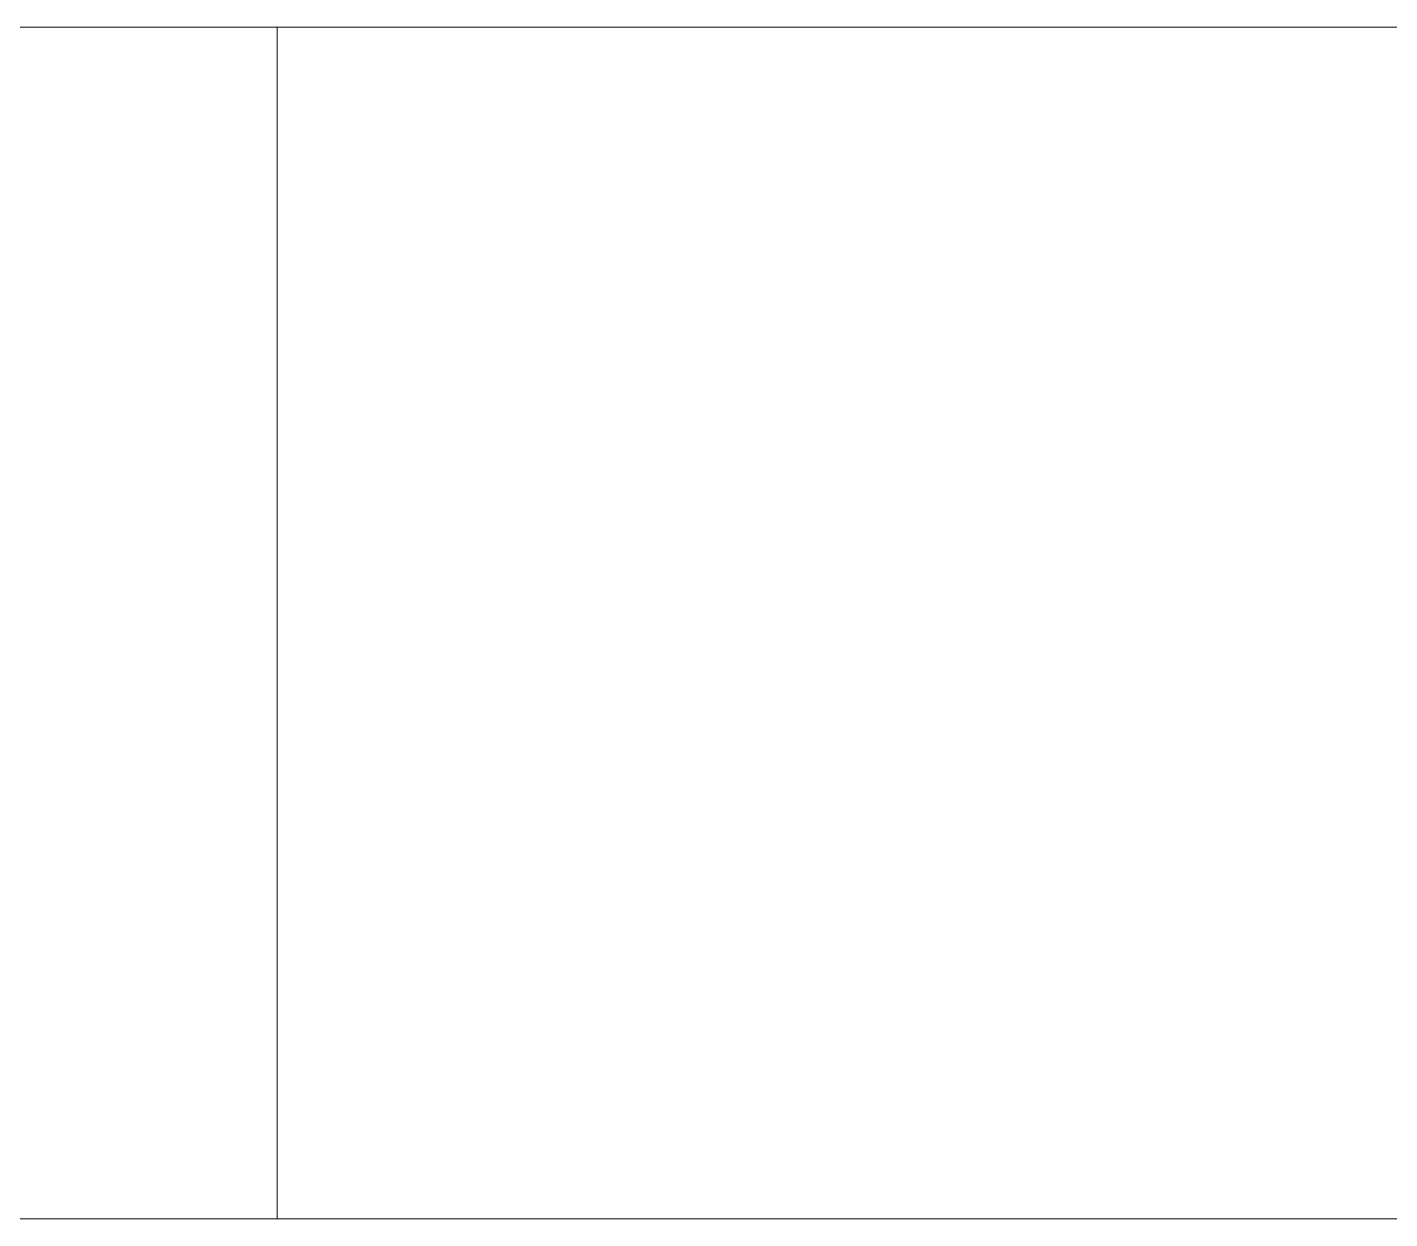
# Model space of a CAD drawing. Header units: millimetres. Extents: x -667 to -468, y -723 to -475.
# Drawn here: x -657.9401 to -657.4825, y -487.5449 to -487.1449 of the extents above; entities that cross this region are included whole.
import ezdxf

# ---------------------------------------------------------------- set-up
doc = ezdxf.new("R2010")
doc.units = ezdxf.units.MM
doc.layers.add('dinding', color=36, linetype='Continuous', lineweight=9)

msp = doc.modelspace()

# ---------------------------------------------------------------- linework, layer by layer
at = {"layer": 'dinding'}
for p, q in [((-658.44034, -487.14493), (-657.85624, -487.14493)), ((-657.85624, -487.54493), (-657.85624, -487.14493)), ((-657.85624, -487.14493), (-655.94034, -487.14493)), ((-657.96504, -487.54493), (-657.85624, -487.54493)), ((-657.85624, -487.54493), (-655.94034, -487.54493))]:
    msp.add_line(p, q, dxfattribs=at)

doc.saveas('drawing.dxf')
